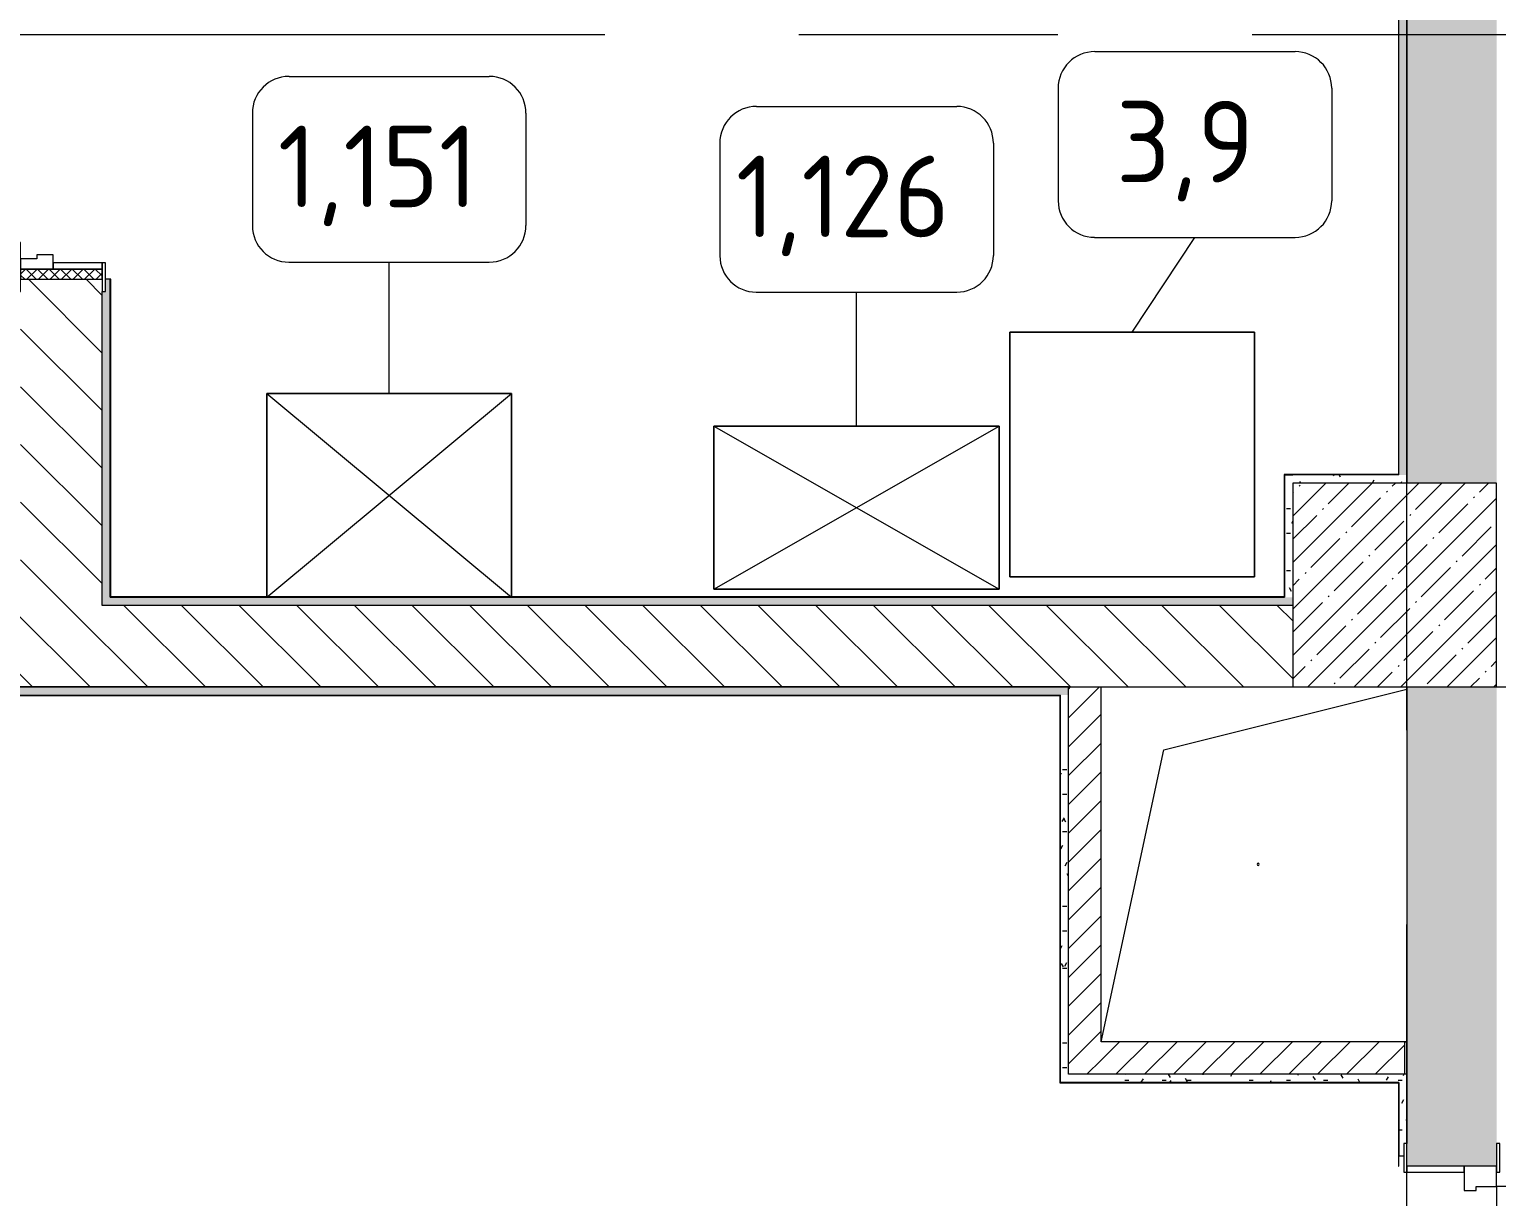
# Model space of a CAD drawing. Header units: millimetres. Extents: x 81494 to 296443, y -8553 to 29000.
# Drawn here: x 117831 to 121430, y 12150 to 15013 of the extents above; entities that cross this region are included whole.
import ezdxf

# ---------------------------------------------------------------- set-up
doc = ezdxf.new("R2010")
doc.units = ezdxf.units.MM
doc.linetypes.add('Осевая', pattern=[3175, 635, -476.25, 1587.5, -476.25])
for name, color, linetype, lineweight in [('A-DOOR', 7, 'Continuous', 9), ('A-DOOR-FRAM-2', 7, 'Continuous', 9), ('A-GENM', 7, 'Continuous', 9), ('A-WALL', 7, 'Continuous', 9), ('I-FURN-IDEN', 7, 'Continuous', 9), ('I-WALL', 7, 'Continuous', 9), ('S-COLS', 7, 'Continuous', 9), ('Оси-2', 7, 'Осевая', 9)]:
    doc.layers.add(name, color=color, linetype=linetype, lineweight=lineweight)
for name, color, linetype, lineweight, true_color in [('A-DOOR-1', 7, 'Continuous', 9, 0xc0c0c0), ('A-DOOR-FRAM-1', 7, 'Continuous', 9, 0xc0c0c0), ('A-WALL-1', 9, 'Continuous', 9, 0x808080), ('A-WALL-FNSH-1', 9, 'Continuous', 9, 0x808080), ('I-FURN-1', 9, 'Continuous', 9, 0x808080)]:
    doc.layers.add(name, color=color, linetype=linetype, lineweight=lineweight, true_color=true_color)
doc.styles.add('GOST Common', font='GOST_Common.ttf', dxfattribs={"height": 200})
pattern_1 = [(135, (0, 0), (-70.71068, -70.71068), [])]
pattern_2 = [(45, (0, 0), (-35.35534, 35.35534), [])]
pattern_3 = [(0, (0, 0), (121.92, 30.48), [10.058, -81.382, 10.058, -81.382, -487.68]), (0, (0, 0), (121.92, 30.48), [-182.88, 10.058, -172.822, 10.058, -81.382, -213.36]), (0, (0, 0), (121.92, 30.48), [-457.2, 10.058, -50.902, 10.058, -142.342]), (120, (45.72, 15.24), (-87.356454, 90.345817), [10.058, -81.382, 10.058, -81.382, -487.68]), (120, (45.72, 15.24), (-87.356454, 90.345817), [-182.88, 10.058, -172.822, 10.058, -81.382, -213.36]), (120, (45.72, 15.24), (-87.356454, 90.345817), [-457.2, 10.058, -50.902, 10.058, -142.342]), (240, (60.96, 76.2), (-34.563546, -120.825817), [10.058, -81.382, 10.058, -81.382, -487.68]), (240, (60.96, 76.2), (-34.563546, -120.825817), [-182.88, 10.058, -172.822, 10.058, -81.382, -213.36]), (240, (60.96, 76.2), (-34.563546, -120.825817), [-457.2, 10.058, -50.902, 10.058, -142.342])]

# ---------------------------------------------------------------- blocks, each defined once
blk = doc.blocks.new('110_Дверь_СКБ_2Ст - Д-1_л_Лестничная клетка EIS60 2-32142534-План расстановки мебели и оборудования 1 этажа в осях 23_1-33')
at = {"layer": 'A-DOOR-1'}
for p, q in [((662.5, 1010), (612.5, 1010)), ((612.5, 1010), (612.5, 110)), ((662.5, 110), (662.5, 1010)), ((-637.5, 510), (-637.5, 110)), ((-587.5, 510), (-637.5, 510)), ((-587.5, 110), (-587.5, 510)), ((-637.5, 110), (-587.5, 110)), ((612.5, 110), (662.5, 110))]:
    blk.add_line(p, q, dxfattribs=at)
for centre, radius, start, end in [((662.5, 110), 900, 90, 180), ((-637.5, 110), 400, 360, 90)]:
    blk.add_arc(centre, radius, start, end, dxfattribs=at)
at = {"layer": 'A-DOOR-FRAM-1'}
for p, q in [((-672.5, 118), (-742.5, 118)), ((-742.5, 118), (-742.5, 110)), ((-742.5, 110), (-672.5, 110)), ((-637.5, 110), (-687.5, 110)), ((-687.5, 110), (-687.5, 30)), ((-672.5, 110), (-672.5, 118)), ((-637.5, 60), (-637.5, 110)), ((662.5, 110), (662.5, 60)), ((712.5, 110), (662.5, 110)), ((767.5, 118), (697.5, 118)), ((697.5, 118), (697.5, 110)), ((697.5, 110), (767.5, 110)), ((712.5, 30), (712.5, 110)), ((767.5, 110), (767.5, 118)), ((-627.5, 60), (-637.5, 60)), ((-627.5, 30), (-627.5, 60)), ((662.5, 60), (652.5, 60)), ((652.5, 60), (652.5, 30)), ((-687.5, 30), (-627.5, 30)), ((-672.5, 30), (-687.5, 30)), ((-687.5, 30), (-687.5, -110)), ((-672.5, -110), (-672.5, 30)), ((652.5, 30), (712.5, 30)), ((712.5, 30), (697.5, 30)), ((697.5, 30), (697.5, -110)), ((712.5, -110), (712.5, 30)), ((-672.5, -110), (-742.5, -110)), ((-742.5, -110), (-742.5, -118)), ((-742.5, -118), (-672.5, -118)), ((-687.5, -110), (-672.5, -110)), ((-672.5, -118), (-672.5, -110)), ((697.5, -110), (712.5, -110)), ((767.5, -110), (697.5, -110)), ((697.5, -110), (697.5, -118)), ((697.5, -118), (767.5, -118)), ((767.5, -118), (767.5, -110))]:
    blk.add_line(p, q, dxfattribs=at)
blk = doc.blocks.new('110_Дверь_СКБ_1Ст_Внутренняя1 - Д-14_п_ 950x2100h_охрана-33310230-План расстановки мебели и оборудования 1 этажа в осях 23_1-33')
at = {"layer": 'A-DOOR'}
h = blk.add_hatch(dxfattribs=at)
h.set_pattern_fill('FP_6', color=256, style=0, pattern_type=2)
h.set_pattern_definition([(135, (1826.41, 164.685), (-14.14214, -14.14214), []), (225, (1826.41, 164.685), (14.14214, -14.14214), [])])
h.paths.add_polyline_path([(462.5, -100), (487.5, -100), (487.5, 100), (462.5, 100)])
at = {"layer": 'A-DOOR-FRAM-2'}
h = blk.add_hatch(dxfattribs=at)
h.set_pattern_fill('FP_7', color=256, style=0, pattern_type=2)
h.set_pattern_definition([(45, (-296.384, 164.685), (-14.1421, 14.1421), []), (135, (-296.384, 164.685), (-14.1421, -14.1421), [])])
h.paths.add_polyline_path([(-462.5, -100), (-437.5, -100), (-437.5, 100), (-462.5, 100)])
at = {"layer": 'A-DOOR-1'}
for p, q in [((-412.5, 950), (-412.5, 100)), ((-372.5, 950), (-412.5, 950)), ((-372.5, 100), (-372.5, 950)), ((-412.5, 100), (-372.5, 100))]:
    blk.add_line(p, q, dxfattribs=at)
blk.add_arc((-412.5, 100), 850, 360, 90, dxfattribs=at)
at = {"layer": 'A-DOOR-FRAM-1'}
for p, q in [((-422.5, 108), (-492.5, 108)), ((-492.5, 108), (-492.5, 100)), ((-422.5, 100), (-422.5, 108)), ((517.5, 108), (447.5, 108)), ((447.5, 108), (447.5, 100)), ((517.5, 100), (517.5, 108)), ((-492.5, 100), (-422.5, 100)), ((-437.5, 100), (-462.5, 100)), ((-462.5, 100), (-462.5, -100)), ((-412.5, 100), (-437.5, 100)), ((-437.5, 100), (-437.5, 20)), ((-437.5, -100), (-437.5, 100)), ((-422.5, 100), (-437.5, 100)), ((-437.5, 100), (-437.5, 99)), ((-437.5, 99), (-422.5, 99)), ((-422.5, 99), (-422.5, 100)), ((-412.5, 60), (-412.5, 100)), ((437.5, 100), (437.5, 60)), ((462.5, 100), (437.5, 100)), ((462.5, 100), (447.5, 100)), ((447.5, 100), (447.5, 99)), ((447.5, 100), (517.5, 100)), ((447.5, 99), (462.5, 99)), ((462.5, 20), (462.5, 100)), ((487.5, 100), (462.5, 100)), ((462.5, 100), (462.5, -100)), ((462.5, 99), (462.5, 100)), ((487.5, -100), (487.5, 100)), ((-402.5, 60), (-412.5, 60)), ((-402.5, 20), (-402.5, 60)), ((437.5, 60), (427.5, 60)), ((427.5, 60), (427.5, 20)), ((-437.5, 20), (-402.5, 20)), ((-422.5, 20), (-437.5, 20)), ((-437.5, 20), (-437.5, -100)), ((-422.5, -100), (-422.5, 20)), ((427.5, 20), (462.5, 20)), ((462.5, 20), (447.5, 20)), ((447.5, 20), (447.5, -100)), ((462.5, -100), (462.5, 20)), ((-422.5, -100), (-492.5, -100)), ((-492.5, -100), (-492.5, -108)), ((-462.5, -100), (-437.5, -100)), ((-437.5, -100), (-422.5, -100)), ((-422.5, -108), (-422.5, -100)), ((447.5, -100), (462.5, -100)), ((517.5, -100), (447.5, -100)), ((447.5, -100), (447.5, -108)), ((462.5, -100), (487.5, -100)), ((517.5, -108), (517.5, -100)), ((-492.5, -108), (-422.5, -108)), ((447.5, -108), (517.5, -108))]:
    blk.add_line(p, q, dxfattribs=at)
blk = doc.blocks.new('GM_Отверстие прямоугольное _в плите_ - Отверстие-22722736-План расстановки мебели и оборудования 1 этажа в осях 23_1-33')
at = {"layer": 'A-GENM'}
for p, q in [((-231, 281), (365, 430)), ((-385, -435), (-231, 281)), ((365, -435), (360, -435)), ((360, -435), (365, -435))]:
    blk.add_line(p, q, dxfattribs=at)
for start, end in [(360, 180), (180, 360)]:
    blk.add_arc((0, 0), 2.5, start, end, dxfattribs=at)
blk = doc.blocks.new('BSC_Колонна _Прямоугольная - 500х500-22291386-План расстановки мебели и оборудования 1 этажа в осях 23_1-33')
at = {"layer": 'S-COLS'}
h = blk.add_hatch(dxfattribs=at)
h.set_pattern_fill('FP_62', color=256, style=0, pattern_type=2)
h.set_pattern_definition([(45, (-121180, -13650), (-57.024626, 57.024626), []), (45, (-121122.975, -13650), (-57.024626, 57.024626), [100.806, -20.161, 3.353, -16.808])])
h.paths.add_polyline_path([(-250, -250), (250, -250), (250, 250), (-250, 250)])
for p, q in [((250, 250), (-250, 250)), ((-250, 250), (-250, -250)), ((250, -250), (250, 250)), ((-250, -250), (250, -250))]:
    blk.add_line(p, q, dxfattribs=at)
blk = doc.blocks.new('Шкаф параметрический - 1_151-25531042-План расстановки мебели и оборудования 1 этажа в осях 23_1-33')
at = {"layer": 'I-FURN-1'}
for p, q in [((0, 0), (600, 500)), ((0, 500), (600, 0)), ((600, 500), (0, 500)), ((0, 500), (0, 0)), ((0, 0), (0, 500)), ((0, 500), (600, 500)), ((600, 0), (600, 500)), ((600, 500), (600, 0)), ((0, 0), (600, 0)), ((600, 0), (0, 0))]:
    blk.add_line(p, q, dxfattribs=at)
blk = doc.blocks.new('Холодильник встроенный 1180 мм - 3_9-25480617-План расстановки мебели и оборудования 1 этажа в осях 23_1-33')
at = {"layer": 'I-FURN-1'}
for p, q in [((305.1, 329.9), (-294.9, 329.9)), ((-294.9, 329.9), (-294.9, -270.1)), ((-294.9, -270.1), (-294.9, 329.9)), ((-294.9, 329.9), (305.1, 329.9)), ((305.1, -270.1), (305.1, 329.9)), ((305.1, 329.9), (305.1, -270.1)), ((-294.9, -270.1), (305.1, -270.1)), ((305.1, -270.1), (-294.9, -270.1))]:
    blk.add_line(p, q, dxfattribs=at)
blk = doc.blocks.new('Шкаф параметрический - 1_126-25592682-План расстановки мебели и оборудования 1 этажа в осях 23_1-33')
at = {"layer": 'I-FURN-1'}
for p, q in [((0, 0), (700, 400)), ((0, 400), (700, 0)), ((700, 400), (0, 400)), ((0, 400), (0, 0)), ((0, 0), (0, 400)), ((0, 400), (700, 400)), ((700, 0), (700, 400)), ((700, 400), (700, 0)), ((0, 0), (700, 0)), ((700, 0), (0, 0))]:
    blk.add_line(p, q, dxfattribs=at)
blk = doc.blocks.new('Марка_Мебель - В прямоуг_Balcon_Марка-25523697-План расстановки мебели и оборудования 1 этажа в осях 23_1-33')
at = {"layer": 'I-FURN-IDEN'}
for p, q in [((-2.455, 2.278), (2.455, 2.278)), ((-3.355, 1.378), (-3.355, -1.384)), ((3.355, 1.378), (3.355, -1.378)), ((-2.461, -2.278), (2.455, -2.278))]:
    blk.add_line(p, q, dxfattribs=at)
for centre, radius, start, end in [((-2.455, 1.378), 0.9, 90, 180), ((2.455, 1.378), 0.9, 0, 90), ((-2.461, -1.384), 0.893, 180, 270), ((2.455, -1.378), 0.9, 270, 0)]:
    blk.add_arc(centre, radius, start, end, dxfattribs=at)

msp = doc.modelspace()

# ---------------------------------------------------------------- hatches: boundary and pattern name
at = {"layer": 'I-WALL'}
h = msp.add_hatch(dxfattribs=at)
h.set_pattern_fill('FP_67', color=256, style=0, pattern_type=2)
h.set_pattern_definition(pattern_3)
h.paths.add_polyline_path([(118030, 13620), (118030, 14400), (118018, 14400), (118018, 14370), (118010, 14370), (118010, 13620), (118018, 13620)])
h.paths.add_polyline_path([(118030, 15350), (118030, 17675), (118010, 17675), (118010, 15380), (118018, 15380), (118018, 15350)])
h.paths.add_polyline_path([(118010, 18655), (118030, 18655), (118030, 18880), (118010, 18880)])
h = msp.add_hatch(dxfattribs=at)
h.set_pattern_fill('FP_67', color=256, style=0, pattern_type=2)
h.set_pattern_definition(pattern_3)
h.paths.add_polyline_path([(121190, 13920), (121210, 13920), (121210, 18600), (121190, 18600), (121190, 13933)])
h = msp.add_hatch(dxfattribs=at)
h.set_pattern_fill('FP_2', color=256, style=0, pattern_type=2)
h.set_pattern_definition([(45, (0, 0), (-57.024626, 57.024626), []), (45, (57.025, 0), (-57.024626, 57.024626), [100.806, -20.161, 3.353, -16.808])])
h.paths.add_polyline_path([(121430, 10380), (121430, 10825), (121210, 10825), (121210, 10380)])
h.paths.add_polyline_path([(121430, 12225), (121430, 13400), (121210, 13400), (121210, 12225), (121380, 12225)])
h.paths.add_polyline_path([(121222, 13900), (121430, 13900), (121430, 18600), (121210, 18600), (121210, 13900)])
h = msp.add_hatch(dxfattribs=at)
h.set_pattern_fill('FP_4', color=256, style=0, pattern_type=2)
h.set_pattern_definition(pattern_1)
h.paths.add_polyline_path([(117810, 13600), (118010, 13600), (118010, 14400), (117810, 14400), (117810, 14370)])
h.paths.add_polyline_path([(117810, 15350), (118010, 15350), (118010, 16250), (117810, 16250), (117810, 15380)])
h = msp.add_hatch(dxfattribs=at)
h.set_pattern_fill('FP_67', color=256, style=0, pattern_type=2)
h.set_pattern_definition(pattern_3)
h.paths.add_polyline_path([(120930, 13620), (120930, 13920), (120910, 13920), (120910, 13620)])
h = msp.add_hatch(dxfattribs=at)
h.set_pattern_fill('FP_67', color=256, style=0, pattern_type=2)
h.set_pattern_definition(pattern_3)
h.paths.add_polyline_path([(120930, 13900), (121210, 13900), (121210, 13920), (120930, 13920)])
h = msp.add_hatch(dxfattribs=at)
h.set_pattern_fill('FP_67', color=256, style=0, pattern_type=2)
h.set_pattern_definition(pattern_3)
h.paths.add_polyline_path([(120930, 13600), (120930, 13620), (118010, 13620), (118010, 13600), (120203.9, 13600)])
h = msp.add_hatch(dxfattribs=at)
h.set_pattern_fill('FP_4', color=256, style=0, pattern_type=2)
h.set_pattern_definition(pattern_1)
h.paths.add_polyline_path([(120460, 13400), (120930, 13400), (120930, 13600), (116100, 13600), (116100, 13400), (120380, 13400)])
h = msp.add_hatch(dxfattribs=at)
h.set_pattern_fill('FP_67', color=256, style=0, pattern_type=2)
h.set_pattern_definition(pattern_3)
h.paths.add_polyline_path([(120380, 13380), (120380, 13400), (115599, 13400), (115600, 13380), (120360, 13380)])
h = msp.add_hatch(dxfattribs=at)
h.set_pattern_fill('FP_3', color=256, style=0, pattern_type=2)
h.set_pattern_definition(pattern_2)
h.paths.add_polyline_path([(120460, 12450), (120460, 13400), (120380, 13400), (120380, 12450)])
h = msp.add_hatch(dxfattribs=at)
h.set_pattern_fill('FP_67', color=256, style=0, pattern_type=2)
h.set_pattern_definition(pattern_3)
h.paths.add_polyline_path([(120380, 12430), (120380, 13380), (120360, 13379), (120360, 12430)])
h = msp.add_hatch(dxfattribs=at)
h.set_pattern_fill('FP_3', color=256, style=0, pattern_type=2)
h.set_pattern_definition(pattern_2)
h.paths.add_polyline_path([(121205, 12450), (121205, 12530), (120460, 12530), (120460, 12450)])
h = msp.add_hatch(dxfattribs=at)
h.set_pattern_fill('FP_67', color=256, style=0, pattern_type=2)
h.set_pattern_definition(pattern_3)
h.paths.add_polyline_path([(121190, 12430), (121210, 12430), (121210, 12450), (120380, 12450), (120380, 12430), (121189, 12430)])
h = msp.add_hatch(dxfattribs=at)
h.set_pattern_fill('FP_67', color=256, style=0, pattern_type=2)
h.set_pattern_definition(pattern_3)
h.paths.add_polyline_path([(121210, 10600), (121210, 10770), (121202, 10770), (121202, 10800), (121190, 10800), (121190, 10600)])
h.paths.add_polyline_path([(121202, 12250), (121202, 12280), (121210, 12280), (121210, 12430), (121190, 12430), (121190, 12250)])

# ---------------------------------------------------------------- linework, layer by layer
at = {"layer": 'A-WALL'}
for p, q in [((121190, 13920), (121190, 18580)), ((118030, 13620), (118030, 14400)), ((120910, 13920), (120910, 13620)), ((121190, 13920), (120930, 13920)), ((118030, 13620), (120910, 13620)), ((115600, 13380), (120360, 13380)), ((120360, 12430), (120360, 13380)), ((121190, 12430), (120360, 12430)), ((121190, 12430), (121190, 12250))]:
    msp.add_line(p, q, dxfattribs=at)
at = {"layer": 'A-WALL-1'}
for p, q in [((121210, 18600), (121210, 13900)), ((121210, 13900), (121210, 18600)), ((118030, 14400), (118018, 14400)), ((118010, 13600), (118010, 14370)), ((120930, 13600), (118010, 13600)), ((120380, 13400), (115600, 13400)), ((116100, 13400), (120930, 13400)), ((120380, 12450), (120380, 13400)), ((120460, 12530), (120460, 13400)), ((121210, 13400), (121210, 12280)), ((121205, 12530), (120460, 12530)), ((121205, 12450), (121205, 12530)), ((121210, 12450), (120380, 12450)), ((121210, 12280), (121210, 12450)), ((121190, 12250), (121202, 12250))]:
    msp.add_line(p, q, dxfattribs=at)
at = {"layer": 'A-WALL-FNSH-1'}
for p, q in [((121189, 18579), (121189, 13921)), ((118031, 14400), (118030, 14400)), ((118031, 13621), (118031, 14400)), ((121189, 13921), (120909, 13921)), ((120909, 13921), (120909, 13621)), ((120910, 13920), (120930, 13920)), ((120909, 13621), (118031, 13621)), ((115599, 13379), (120360, 13379)), ((120359, 13380), (120359, 12429)), ((120359, 12429), (121189, 12429)), ((121189, 12429), (121189, 12225)), ((121190, 12225), (121190, 12250)), ((121189, 12225), (121190, 12225))]:
    msp.add_line(p, q, dxfattribs=at)
at = {"layer": 'I-FURN-IDEN'}
for p, q in [((120535.8, 14269.9), (120690, 14502.7)), ((118713.9, 14120), (118713.9, 14441.9)), ((119860.3, 14040), (119860.3, 14368.3))]:
    msp.add_line(p, q, dxfattribs=at)
at = {"layer": 'Оси-2'}
for p, q in [((121210, 593.7), (121210, 19415.1)), ((84793.9, 15000), (121855, 15000)), ((84793.9, 13400), (121855, 13400))]:
    msp.add_line(p, q, dxfattribs=at)

# ---------------------------------------------------------------- block references
at = {"layer": 'A-DOOR-1'}
for name, p, rotation in [('110_Дверь_СКБ_1Ст_Внутренняя1 - Д-14_п_ 950x2100h_охрана-33310230-План расстановки мебели и оборудования 1 этажа в осях 23_1-33', (117910, 14862.5), 90), ('110_Дверь_СКБ_2Ст - Д-1_л_Лестничная клетка EIS60 2-32142534-План расстановки мебели и оборудования 1 этажа в осях 23_1-33', (121320, 11537.5), 269.9999999999999)]:
    msp.add_blockref(name, p, dxfattribs=dict(at, rotation=rotation))
at = {"layer": 'A-GENM'}
msp.add_blockref('GM_Отверстие прямоугольное _в плите_ - Отверстие-22722736-План расстановки мебели и оборудования 1 этажа в осях 23_1-33', (120845, 12965), dxfattribs=at)
at = {"layer": 'I-FURN-1'}
for name, p in [('Холодильник встроенный 1180 мм - 3_9-25480617-План расстановки мебели и оборудования 1 этажа в осях 23_1-33', (120530.7, 13940)), ('Шкаф параметрический - 1_151-25531042-План расстановки мебели и оборудования 1 этажа в осях 23_1-33', (118413.9, 13620)), ('Шкаф параметрический - 1_126-25592682-План расстановки мебели и оборудования 1 этажа в осях 23_1-33', (119510.3, 13640))]:
    msp.add_blockref(name, p, dxfattribs=at)
at = {"layer": 'I-FURN-IDEN', "xscale": 99.99999999999993, "yscale": 99.99999999999993, "zscale": 99.99999999999993}
for p in [(120690, 14730.5), (118713.9, 14669.7), (119860.3, 14596.1)]:
    msp.add_blockref('Марка_Мебель - В прямоуг_Balcon_Марка-25523697-План расстановки мебели и оборудования 1 этажа в осях 23_1-33', p, dxfattribs=at)
at = {"layer": 'S-COLS'}
msp.add_blockref('BSC_Колонна _Прямоугольная - 500х500-22291386-План расстановки мебели и оборудования 1 этажа в осях 23_1-33', (121180, 13650), dxfattribs=at)

# ---------------------------------------------------------------- texts
at = {"layer": 'I-FURN-IDEN', "char_height": 200, "attachment_point": 1, "style": 'GOST Common'}
for s, insert, width in [('3,9', (120496.5, 14837.5), 432.911), ('1,151', (118440.9, 14776.7), 625.316), ('1,126', (119564.3, 14703.1), 681.434)]:
    msp.add_mtext(s, dxfattribs=dict(at, insert=insert, width=width))

doc.saveas('drawing.dxf')
